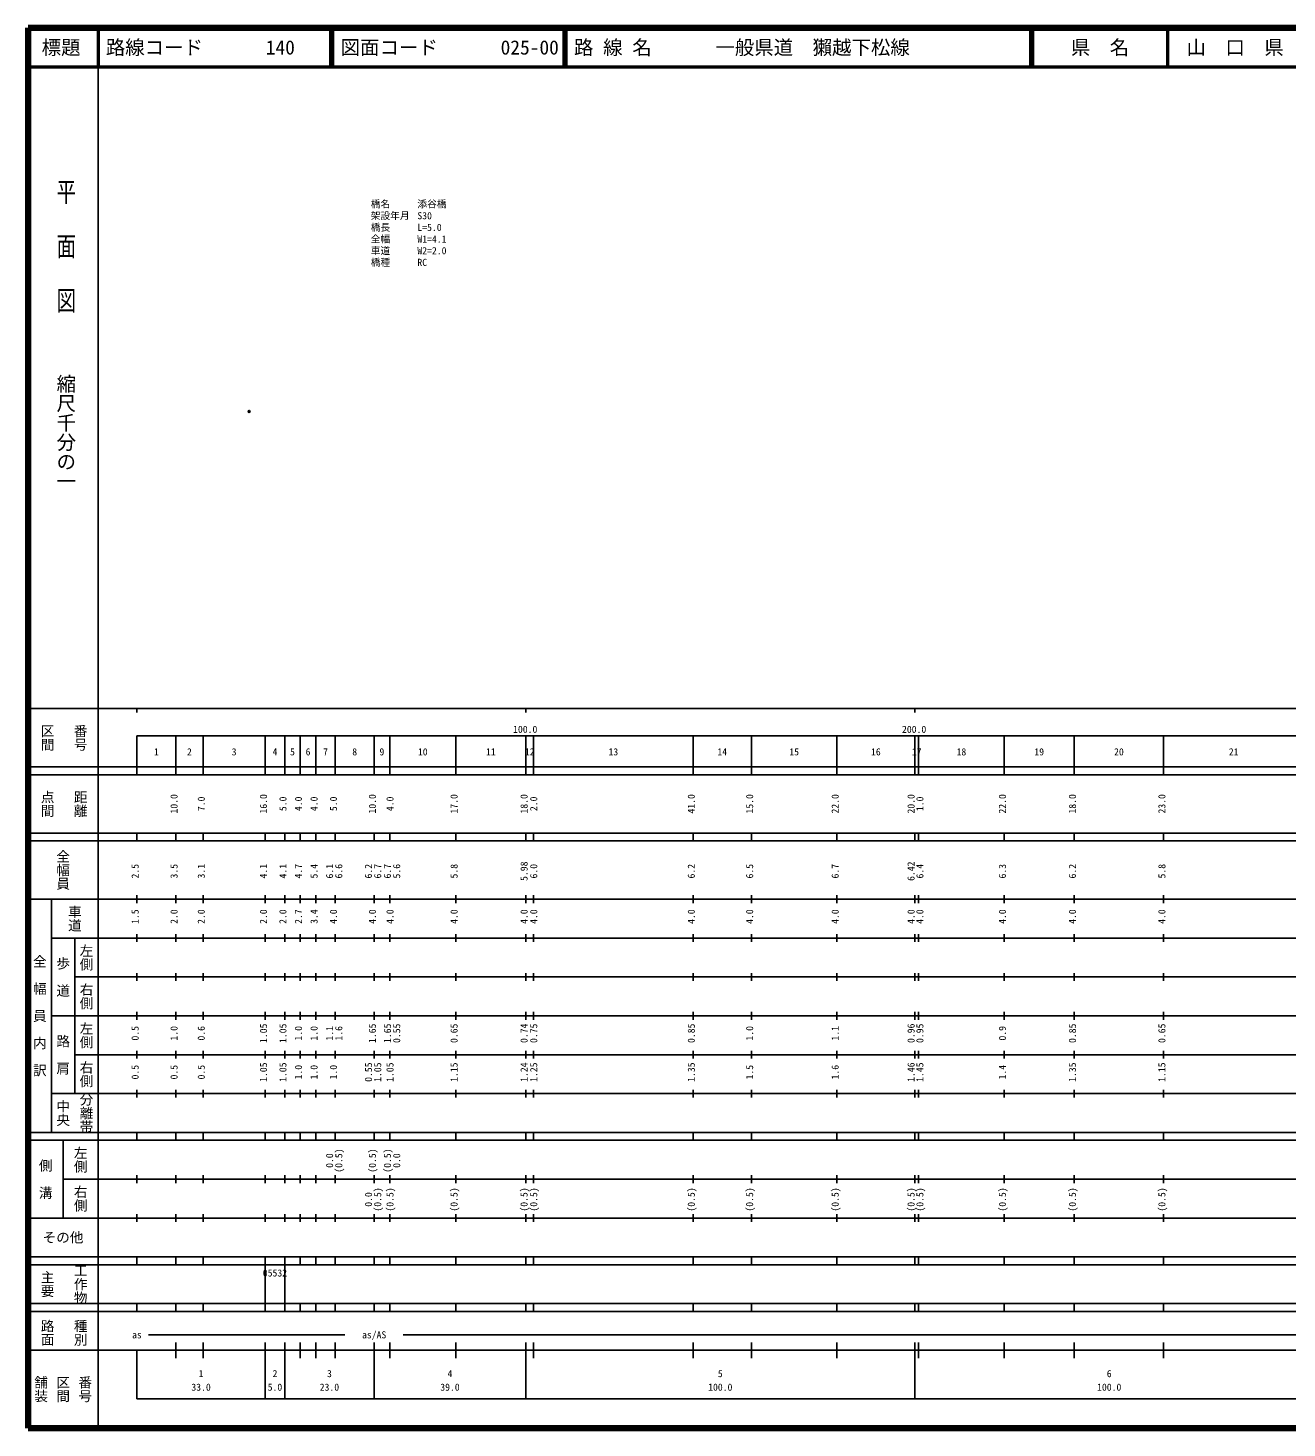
# Model space of a CAD drawing. Units: millimetres on the paper. Extents: x 40 to 680, y 20 to 380.
# Drawn here: x 40 to 363.7, y 20 to 380 of the extents above; entities that cross this region are included whole.
import ezdxf
from ezdxf.enums import TextEntityAlignment as Align

# ---------------------------------------------------------------- set-up
doc = ezdxf.new("R2010")
doc.units = ezdxf.units.MM
doc.header["$PDMODE"] = 32
doc.header["$PDSIZE"] = 0.5
for name, color, linetype in [('M-OTRS', 6, 'Continuous'), ('M-STR-HTXT', 7, 'Continuous'), ('M-TTL-TXT', 7, 'Continuous')]:
    doc.layers.add(name, color=color, linetype=linetype)
for name, color, linetype, lineweight in [('M-TTL', 2, 'Continuous', 140), ('M-TTL-BAND', 7, 'Continuous', 25), ('M-TTL-LINE', 7, 'Continuous', 50)]:
    doc.layers.add(name, color=color, linetype=linetype, lineweight=lineweight)
doc.styles.add('@ＭＳ ゴシック', font='')
doc.styles.add('ＭＳ ゴシック', font='')
doc.styles.get('@ＭＳ ゴシック').set_extended_font_data('@MS Gothic')
doc.styles.get('ＭＳ ゴシック').set_extended_font_data('MS Gothic')

msp = doc.modelspace()

# ---------------------------------------------------------------- linework, layer by layer
at = {"layer": 'M-OTRS'}
msp.add_point((96.848, 281.42), dxfattribs=at)
at = {"layer": 'M-TTL'}
for p, q in [((40, 380), (40, 20)), ((680, 380), (40, 380)), ((40, 20), (680, 20))]:
    msp.add_line(p, q, dxfattribs=at)
at = {"layer": 'M-TTL-BAND'}
for p, q in [((58, 370), (58, 20)), ((40, 205), (579, 205)), ((68, 205), (68, 204)), ((168, 205), (168, 204)), ((268, 205), (268, 204)), ((68, 198), (579, 198)), ((68, 198), (68, 188)), ((78, 188), (78, 198)), ((85, 188), (85, 198)), ((101, 188), (101, 198)), ((106, 188), (106, 198)), ((110, 188), (110, 198)), ((114, 188), (114, 198)), ((119, 188), (119, 198)), ((129, 188), (129, 198)), ((133, 188), (133, 198)), ((150, 188), (150, 198)), ((168, 188), (168, 198)), ((170, 188), (170, 198)), ((211, 188), (211, 198)), ((226, 188), (226, 198)), ((248, 188), (248, 198)), ((268, 188), (268, 198)), ((269, 188), (269, 198)), ((291, 188), (291, 198)), ((309, 188), (309, 198)), ((332, 188), (332, 198)), ((40, 190), (579, 190)), ((40, 188), (579, 188)), ((40, 173), (579, 173)), ((68, 171), (68, 173)), ((78, 171), (78, 173)), ((85, 171), (85, 173)), ((101, 171), (101, 173)), ((106, 171), (106, 173)), ((110, 171), (110, 173)), ((114, 171), (114, 173)), ((119, 171), (119, 173)), ((129, 171), (129, 173)), ((133, 171), (133, 173)), ((150, 171), (150, 173)), ((168, 171), (168, 173)), ((170, 171), (170, 173)), ((211, 171), (211, 173)), ((226, 171), (226, 173)), ((248, 171), (248, 173)), ((268, 171), (268, 173)), ((269, 171), (269, 173)), ((291, 171), (291, 173)), ((309, 171), (309, 173)), ((332, 171), (332, 173)), ((40, 171), (579, 171)), ((40, 156), (579, 156)), ((46, 96), (46, 156)), ((68, 155), (68, 157)), ((78, 155), (78, 157)), ((85, 155), (85, 157)), ((101, 155), (101, 157)), ((106, 155), (106, 157)), ((110, 155), (110, 157)), ((114, 155), (114, 157)), ((119, 155), (119, 157)), ((129, 155), (129, 157)), ((133, 155), (133, 157)), ((150, 155), (150, 157)), ((168, 155), (168, 157)), ((170, 155), (170, 157)), ((211, 155), (211, 157)), ((226, 155), (226, 157)), ((248, 155), (248, 157)), ((268, 155), (268, 157)), ((269, 155), (269, 157)), ((291, 155), (291, 157)), ((309, 155), (309, 157)), ((332, 155), (332, 157)), ((46, 146), (579, 146)), ((52, 146), (52, 106)), ((68, 145), (68, 147)), ((78, 145), (78, 147)), ((85, 145), (85, 147)), ((101, 145), (101, 147)), ((106, 145), (106, 147)), ((110, 145), (110, 147)), ((114, 145), (114, 147)), ((119, 145), (119, 147)), ((129, 145), (129, 147)), ((133, 145), (133, 147)), ((150, 145), (150, 147)), ((168, 145), (168, 147)), ((170, 145), (170, 147)), ((211, 145), (211, 147)), ((226, 145), (226, 147)), ((248, 145), (248, 147)), ((268, 145), (268, 147)), ((269, 145), (269, 147)), ((291, 145), (291, 147)), ((309, 145), (309, 147)), ((332, 145), (332, 147)), ((68, 135), (68, 137)), ((78, 135), (78, 137)), ((85, 135), (85, 137)), ((101, 135), (101, 137)), ((106, 135), (106, 137)), ((110, 135), (110, 137)), ((114, 135), (114, 137)), ((119, 135), (119, 137)), ((129, 135), (129, 137)), ((133, 135), (133, 137)), ((150, 135), (150, 137)), ((168, 135), (168, 137)), ((170, 135), (170, 137)), ((211, 135), (211, 137)), ((226, 135), (226, 137)), ((248, 135), (248, 137)), ((268, 135), (268, 137)), ((269, 135), (269, 137)), ((291, 135), (291, 137)), ((309, 135), (309, 137)), ((332, 135), (332, 137)), ((52, 136), (579, 136)), ((46, 126), (579, 126)), ((68, 125), (68, 127)), ((78, 125), (78, 127)), ((85, 125), (85, 127)), ((101, 125), (101, 127)), ((106, 125), (106, 127)), ((110, 125), (110, 127)), ((114, 125), (114, 127)), ((119, 125), (119, 127)), ((129, 125), (129, 127)), ((133, 125), (133, 127)), ((150, 125), (150, 127)), ((168, 125), (168, 127)), ((170, 125), (170, 127)), ((211, 125), (211, 127)), ((226, 125), (226, 127)), ((248, 125), (248, 127)), ((268, 125), (268, 127)), ((269, 125), (269, 127)), ((291, 125), (291, 127)), ((309, 125), (309, 127)), ((332, 125), (332, 127)), ((52, 116), (579, 116)), ((68, 115), (68, 117)), ((78, 115), (78, 117)), ((85, 115), (85, 117)), ((101, 115), (101, 117)), ((106, 115), (106, 117)), ((110, 115), (110, 117)), ((114, 115), (114, 117)), ((119, 115), (119, 117)), ((129, 115), (129, 117)), ((133, 115), (133, 117)), ((150, 115), (150, 117)), ((168, 115), (168, 117)), ((170, 115), (170, 117)), ((211, 115), (211, 117)), ((226, 115), (226, 117)), ((248, 115), (248, 117)), ((268, 115), (268, 117)), ((269, 115), (269, 117)), ((291, 115), (291, 117)), ((309, 115), (309, 117)), ((332, 115), (332, 117)), ((46, 106), (579, 106)), ((68, 105), (68, 107)), ((78, 105), (78, 107)), ((85, 105), (85, 107)), ((101, 105), (101, 107)), ((106, 105), (106, 107)), ((110, 105), (110, 107)), ((114, 105), (114, 107)), ((119, 105), (119, 107)), ((129, 105), (129, 107)), ((133, 105), (133, 107)), ((150, 105), (150, 107)), ((168, 105), (168, 107)), ((170, 105), (170, 107)), ((211, 105), (211, 107)), ((226, 105), (226, 107)), ((248, 105), (248, 107)), ((268, 105), (268, 107)), ((269, 105), (269, 107)), ((291, 105), (291, 107)), ((309, 105), (309, 107)), ((332, 105), (332, 107)), ((40, 96), (579, 96)), ((40, 94), (579, 94)), ((49, 94), (49, 74)), ((68, 94), (68, 96)), ((78, 94), (78, 96)), ((85, 94), (85, 96)), ((101, 94), (101, 96)), ((106, 94), (106, 96)), ((110, 94), (110, 96)), ((114, 94), (114, 96)), ((119, 94), (119, 96)), ((129, 94), (129, 96)), ((133, 94), (133, 96)), ((150, 94), (150, 96)), ((168, 94), (168, 96)), ((170, 94), (170, 96)), ((211, 94), (211, 96)), ((226, 94), (226, 96)), ((248, 94), (248, 96)), ((268, 94), (268, 96)), ((269, 94), (269, 96)), ((291, 94), (291, 96)), ((309, 94), (309, 96)), ((332, 94), (332, 96)), ((49, 84), (579, 84)), ((68, 83), (68, 85)), ((78, 83), (78, 85)), ((85, 83), (85, 85)), ((101, 83), (101, 85)), ((106, 83), (106, 85)), ((110, 83), (110, 85)), ((114, 83), (114, 85)), ((119, 83), (119, 85)), ((129, 83), (129, 85)), ((133, 83), (133, 85)), ((150, 83), (150, 85)), ((168, 83), (168, 85)), ((170, 83), (170, 85)), ((211, 83), (211, 85)), ((226, 83), (226, 85)), ((248, 83), (248, 85)), ((268, 83), (268, 85)), ((269, 83), (269, 85)), ((291, 83), (291, 85)), ((309, 83), (309, 85)), ((332, 83), (332, 85)), ((40, 74), (579, 74)), ((68, 73), (68, 75)), ((78, 73), (78, 75)), ((85, 73), (85, 75)), ((101, 73), (101, 75)), ((106, 73), (106, 75)), ((110, 73), (110, 75)), ((114, 73), (114, 75)), ((119, 73), (119, 75)), ((129, 73), (129, 75)), ((133, 73), (133, 75)), ((150, 73), (150, 75)), ((168, 73), (168, 75)), ((170, 73), (170, 75)), ((211, 73), (211, 75)), ((226, 73), (226, 75)), ((248, 73), (248, 75)), ((268, 73), (268, 75)), ((269, 73), (269, 75)), ((291, 73), (291, 75)), ((309, 73), (309, 75)), ((332, 73), (332, 75)), ((40, 64), (579, 64)), ((40, 62), (579, 62)), ((68, 62), (68, 64)), ((78, 62), (78, 64)), ((85, 62), (85, 64)), ((101, 62), (101, 64)), ((101, 52), (101, 62)), ((106, 62), (106, 64)), ((106, 52), (106, 62)), ((110, 62), (110, 64)), ((114, 62), (114, 64)), ((119, 62), (119, 64)), ((129, 62), (129, 64)), ((133, 62), (133, 64)), ((150, 62), (150, 64)), ((168, 62), (168, 64)), ((170, 62), (170, 64)), ((211, 62), (211, 64)), ((226, 62), (226, 64)), ((248, 62), (248, 64)), ((268, 62), (268, 64)), ((269, 62), (269, 64)), ((291, 62), (291, 64)), ((309, 62), (309, 64)), ((332, 62), (332, 64)), ((40, 52), (579, 52)), ((68, 50), (68, 52)), ((78, 50), (78, 52)), ((85, 50), (85, 52)), ((101, 50), (101, 52)), ((106, 50), (106, 52)), ((110, 50), (110, 52)), ((114, 50), (114, 52)), ((119, 50), (119, 52)), ((129, 50), (129, 52)), ((133, 50), (133, 52)), ((150, 50), (150, 52)), ((168, 50), (168, 52)), ((170, 50), (170, 52)), ((211, 50), (211, 52)), ((226, 50), (226, 52)), ((248, 50), (248, 52)), ((268, 50), (268, 52)), ((269, 50), (269, 52)), ((291, 50), (291, 52)), ((309, 50), (309, 52)), ((332, 50), (332, 52)), ((40, 50), (579, 50)), ((71, 44), (121.5, 44)), ((136.5, 44), (492.5, 44)), ((40, 40), (579, 40)), ((68, 40), (68, 27.5)), ((78, 38), (78, 42)), ((85, 38), (85, 42)), ((101, 27.5), (101, 42)), ((106, 27.5), (106, 42)), ((110, 38), (110, 42)), ((114, 38), (114, 42)), ((119, 38), (119, 42)), ((129, 27.5), (129, 42)), ((133, 38), (133, 42)), ((150, 38), (150, 42)), ((168, 27.5), (168, 42)), ((170, 38), (170, 42)), ((211, 38), (211, 42)), ((226, 38), (226, 42)), ((248, 38), (248, 42)), ((268, 27.5), (268, 42)), ((269, 38), (269, 42)), ((291, 38), (291, 42)), ((309, 38), (309, 42)), ((332, 38), (332, 42)), ((68, 27.5), (579, 27.5))]:
    msp.add_line(p, q, dxfattribs=at)
at = {"layer": 'M-TTL-LINE'}
for p, q in [((58, 380), (58, 370)), ((117.75, 380), (117.75, 370)), ((118.25, 380), (118.25, 370)), ((177.75, 380), (177.75, 370)), ((178.25, 380), (178.25, 370)), ((297.75, 380), (297.75, 370)), ((298.25, 380), (298.25, 370)), ((333, 380), (333, 370)), ((40, 370), (680, 370))]:
    msp.add_line(p, q, dxfattribs=at)

# ---------------------------------------------------------------- texts
at = {"layer": 'M-STR-HTXT', "style": 'ＭＳ ゴシック'}
for s, p in [('橋名', (128.119, 333.27)), ('添谷橋', (140.119, 333.27)), ('架設年月', (128.119, 330.27)), ('S30', (140.119, 330.27)), ('橋長', (128.119, 327.27)), ('L=5.0', (140.119, 327.27)), ('全幅', (128.119, 324.27)), ('W1=4.1', (140.119, 324.27)), ('橋種', (128.119, 318.27)), ('車道', (128.119, 321.27)), ('W2=2.0', (140.119, 321.27)), ('RC', (140.119, 318.27))]:
    msp.add_text(s, height=1.833, dxfattribs=at).set_placement(p, align=Align.BOTTOM_LEFT)
at = {"layer": 'M-TTL-BAND', "style": '@ＭＳ ゴシック', "width": 1.4}
msp.add_text('平  面  図', height=3.666, rotation=270, dxfattribs=at).set_placement((49.777, 306.475), align=Align.MIDDLE_RIGHT)
at = {"layer": 'M-TTL-BAND', "style": '@ＭＳ ゴシック'}
msp.add_text('縮尺千分の一', height=3.666, rotation=270, dxfattribs=at).set_placement((49.777, 261.03), align=Align.MIDDLE_RIGHT)
for s, p in [('区間', (45, 197.5)), ('番号', (53.5, 197.5)), ('点間', (45, 180.5)), ('距離', (53.5, 180.5)), ('全幅員', (49, 163.5)), ('車道', (52, 151)), ('左側', (55, 141)), ('全\u3000幅\u3000員\u3000内\u3000訳', (43, 126)), ('歩\u3000道', (49, 136)), ('右側', (55, 131)), ('左側', (55, 121)), ('路\u3000肩', (49, 116)), ('右側', (55, 111)), ('分離帯', (55, 101)), ('中央', (49, 101)), ('左側', (53.5, 89)), ('側\u3000溝', (44.5, 84)), ('右側', (53.5, 79)), ('工作物', (53.5, 57)), ('主要', (45, 57)), ('路面', (45, 44.5)), ('種別', (53.5, 44.5)), ('舗装', (43.333, 30)), ('区間', (49, 30)), ('番号', (54.667, 30))]:
    msp.add_text(s, height=2.566, rotation=270, dxfattribs=at).set_placement(p, align=Align.MIDDLE_CENTER)
at = {"layer": 'M-TTL-BAND', "style": 'ＭＳ ゴシック'}
for s, p in [('100.0', (167.844, 198.195)), ('200.0', (267.844, 198.195)), ('1', (73, 192.405)), ('2', (81.5, 192.405)), ('3', (93, 192.405)), ('4', (103.5, 192.405)), ('5', (108, 192.405)), ('6', (112, 192.405)), ('7', (116.5, 192.405)), ('8', (124, 192.405)), ('9', (131, 192.405)), ('10', (141.5, 192.405)), ('11', (159, 192.405)), ('12', (169, 192.405)), ('13', (190.5, 192.405)), ('14', (218.5, 192.405)), ('15', (237, 192.405)), ('16', (258, 192.405)), ('17', (268.5, 192.405)), ('18', (280, 192.405)), ('19', (300, 192.405)), ('20', (320.5, 192.405)), ('21', (350, 192.405)), ('as', (68, 42.5)), ('as/AS', (129, 42.5)), ('1', (84.5, 32.523)), ('2', (103.5, 32.523)), ('3', (117.5, 32.523)), ('4', (148.5, 32.523)), ('5', (218, 32.523)), ('6', (318, 32.523)), ('33.0', (84.5, 29.033)), ('5.0', (103.5, 29.033)), ('23.0', (117.5, 29.033)), ('39.0', (148.5, 29.033)), ('100.0', (218, 29.033)), ('100.0', (318, 29.033))]:
    msp.add_text(s, height=1.833, dxfattribs=at).set_placement(p, align=Align.BOTTOM_CENTER)
for s, p in [('10.0', (79, 180.5)), ('7.0', (86, 180.5)), ('16.0', (102, 180.5)), ('5.0', (107, 180.5)), ('4.0', (111, 180.5)), ('4.0', (115, 180.5)), ('5.0', (120, 180.5)), ('10.0', (130, 180.5)), ('4.0', (134.529, 180.5)), ('17.0', (151, 180.5)), ('18.0', (169, 180.5)), ('2.0', (171.486, 180.5)), ('41.0', (212, 180.5)), ('15.0', (227, 180.5)), ('22.0', (249, 180.5)), ('20.0', (268.502, 180.5)), ('1.0', (270.778, 180.5)), ('22.0', (292, 180.5)), ('18.0', (310, 180.5)), ('23.0', (333, 180.5)), ('2.5', (69, 163.174)), ('3.5', (79, 163.174)), ('3.1', (86, 163.174)), ('4.1', (102, 163.174)), ('4.1', (107, 163.174)), ('4.7', (111, 163.174)), ('5.4', (115, 163.174)), ('6.1', (119, 163.174)), ('6.6', (121.37, 163.174)), ('6.2', (129, 163.174)), ('6.7', (131.37, 163.174)), ('6.7', (133.879, 163.174)), ('5.6', (136.249, 163.174)), ('5.8', (151, 163.174)), ('5.98', (169, 163.174)), ('6.0', (171.486, 163.174)), ('6.2', (212, 163.174)), ('6.5', (227, 163.174)), ('6.7', (249, 163.174)), ('6.42', (268.502, 163.174)), ('6.4', (270.778, 163.174)), ('6.3', (292, 163.174)), ('6.2', (310, 163.174)), ('5.8', (333, 163.174)), ('1.5', (69, 151.5)), ('2.0', (79, 151.5)), ('2.0', (86, 151.5)), ('2.0', (102, 151.5)), ('2.0', (107, 151.5)), ('2.7', (111, 151.5)), ('3.4', (115, 151.5)), ('4.0', (120, 151.5)), ('4.0', (130, 151.5)), ('4.0', (134.529, 151.5)), ('4.0', (151, 151.5)), ('4.0', (169, 151.5)), ('4.0', (171.486, 151.5)), ('4.0', (212, 151.5)), ('4.0', (227, 151.5)), ('4.0', (249, 151.5)), ('4.0', (268.502, 151.5)), ('4.0', (270.778, 151.5)), ('4.0', (292, 151.5)), ('4.0', (310, 151.5)), ('4.0', (333, 151.5)), ('0.5', (69, 121.5)), ('1.0', (79, 121.5)), ('0.6', (86, 121.5)), ('1.05', (102, 121.5)), ('1.05', (107, 121.5)), ('1.0', (111, 121.5)), ('1.0', (115, 121.5)), ('1.1', (119, 121.5)), ('1.6', (121.37, 121.5)), ('1.65', (130, 121.5)), ('1.65', (133.879, 121.5)), ('0.55', (136.249, 121.5)), ('0.65', (151, 121.5)), ('0.74', (169, 121.5)), ('0.75', (171.486, 121.5)), ('0.85', (212, 121.5)), ('1.0', (227, 121.5)), ('1.1', (249, 121.5)), ('0.96', (268.502, 121.5)), ('0.95', (270.778, 121.5)), ('0.9', (292, 121.5)), ('0.85', (310, 121.5)), ('0.65', (333, 121.5)), ('0.5', (69, 111.5)), ('0.5', (79, 111.5)), ('0.5', (86, 111.5)), ('1.05', (102, 111.5)), ('1.05', (107, 111.5)), ('1.0', (111, 111.5)), ('1.0', (115, 111.5)), ('1.0', (120, 111.5)), ('0.55', (129, 111.5)), ('1.05', (131.37, 111.5)), ('1.05', (134.529, 111.5)), ('1.15', (151, 111.5)), ('1.24', (169, 111.5)), ('1.25', (171.486, 111.5)), ('1.35', (212, 111.5)), ('1.5', (227, 111.5)), ('1.6', (249, 111.5)), ('1.46', (268.502, 111.5)), ('1.45', (270.778, 111.5)), ('1.4', (292, 111.5)), ('1.35', (310, 111.5)), ('1.15', (333, 111.5)), ('0.0', (119, 88.764)), ('(0.5)', (121.37, 88.764)), ('(0.5)', (130, 88.764)), ('(0.5)', (133.879, 88.764)), ('0.0', (136.249, 88.764)), ('0.0', (129, 78.764)), ('(0.5)', (131.37, 78.764)), ('(0.5)', (134.529, 78.764)), ('(0.5)', (151, 78.764)), ('(0.5)', (169, 78.764)), ('(0.5)', (171.486, 78.764)), ('(0.5)', (212, 78.764)), ('(0.5)', (227, 78.764)), ('(0.5)', (249, 78.764)), ('(0.5)', (268.502, 78.764)), ('(0.5)', (270.778, 78.764)), ('(0.5)', (292, 78.764)), ('(0.5)', (310, 78.764)), ('(0.5)', (333, 78.764))]:
    msp.add_text(s, height=1.833, rotation=90, dxfattribs=at).set_placement(p, align=Align.BOTTOM_CENTER)
msp.add_text('その他', height=2.566, dxfattribs=at).set_placement((49, 69), align=Align.MIDDLE_CENTER)
msp.add_text('05532', height=1.833, dxfattribs=at).set_placement((100.375, 58.405), align=Align.BOTTOM_LEFT)
at = {"layer": 'M-TTL-TXT', "style": 'ＭＳ ゴシック'}
for s, p in [('標題', (48.5, 375)), ('県\u3000名', (315.625, 375)), ('山\u3000口\u3000県', (350.375, 375))]:
    msp.add_text(s, height=3.666, dxfattribs=at).set_placement(p, align=Align.MIDDLE_CENTER)
for s, p in [('路線コード', (60, 375)), ('140', (101.142, 375)), ('図面コード', (120.38, 375)), ('025-00', (161.521, 375)), ('路 線 名', (180.38, 375)), ('一般県道\u3000獺越下松線', (216.734, 375))]:
    msp.add_text(s, height=3.666, dxfattribs=at).set_placement(p, align=Align.MIDDLE_LEFT)

doc.saveas('drawing.dxf')
